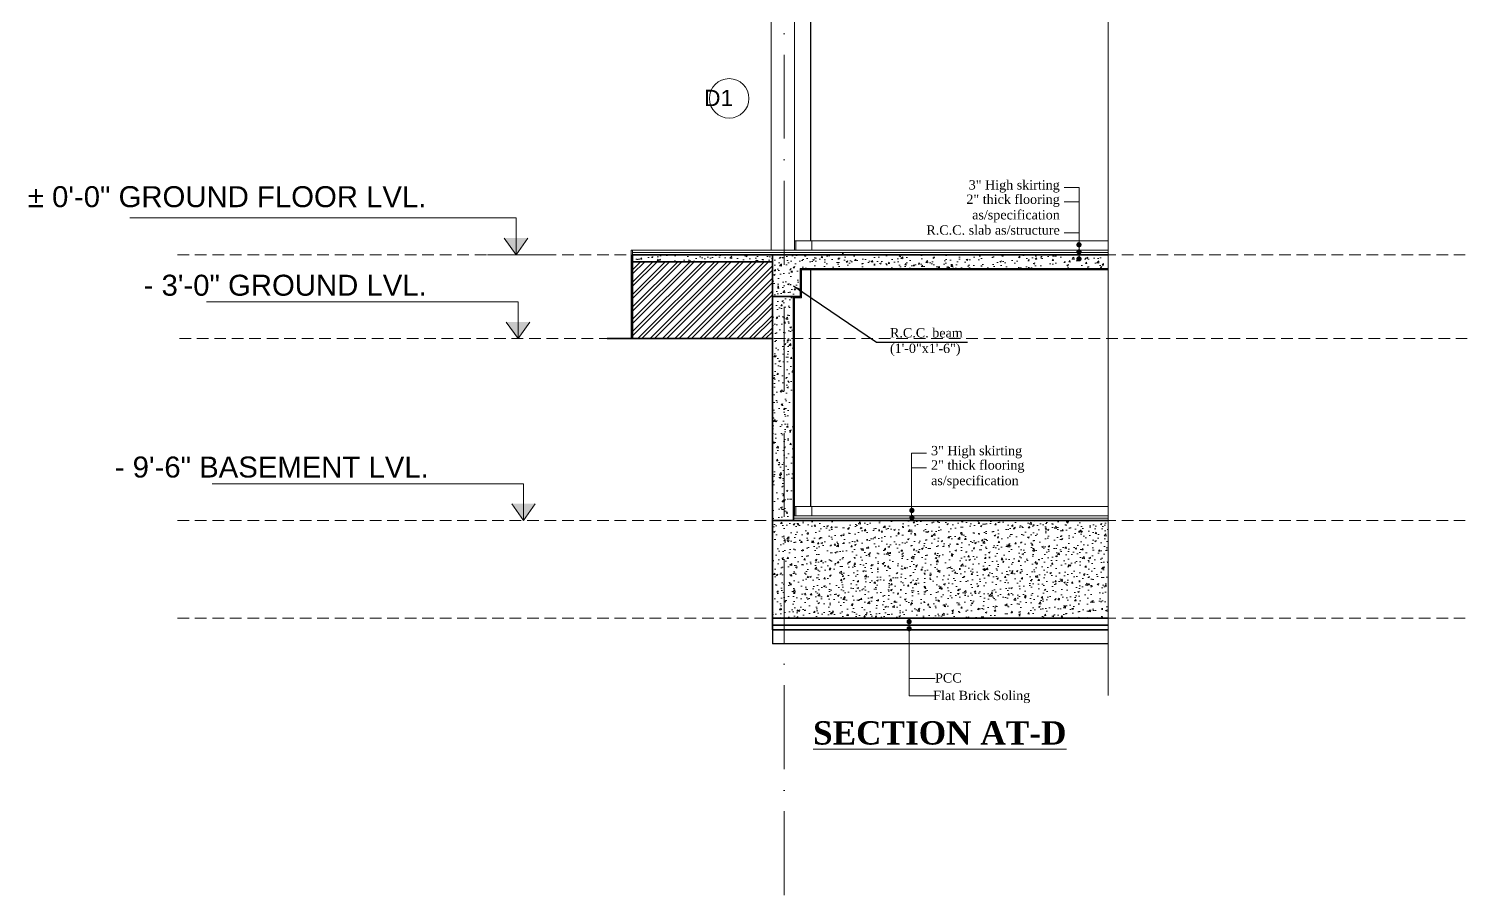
# Model space of a CAD drawing. Header units: inches. Extents: x 10755 to 33653, y -10992 to 10708.
# Drawn here: x 22577 to 23194, y -1280 to -908 of the extents above; entities that cross this region are included whole.
import ezdxf

# ---------------------------------------------------------------- set-up
doc = ezdxf.new("R2010")
doc.units = ezdxf.units.IN
doc.header["$MEASUREMENT"] = 0
doc.linetypes.add('ACAD_ISO10W100', pattern=[18, 12, -3, 0, -3])
doc.linetypes.add('DASHED', pattern=[0.75, 0.5, -0.25])
for name, color, linetype, lineweight in [('arrow', 4, 'Continuous', 9), ('break line', 140, 'Continuous', 13), ('centerline', 9, 'ACAD_ISO10W100', 5), ('hatch 2', 8, 'Continuous', 13), ('hatch- rcc', 252, 'Continuous', 5), ('hatch3', 43, 'Continuous', 5), ('Pillar', 11, 'Continuous', 25), ('PLASTER', 50, 'Continuous', 9), ('text-1-4', 6, 'Continuous', 13), ('title text 1', 113, 'Continuous', 25), ('wall', 1, 'Continuous', 35)]:
    doc.layers.add(name, color=color, linetype=linetype, lineweight=lineweight)
doc.styles.add('arial', font='arial.ttf')
doc.styles.add('Prajwal', font='stylu.ttf', dxfattribs={"height": 9})
doc.styles.get("Standard").update_dxf_attribs({"font": 'arial.ttf'})
doc.dimstyles.new('1-4(p) arrow', dxfattribs={"dimtxt": 4, "dimasz": 4, "dimexe": 0, "dimexo": 0, "dimgap": 2, "dimtad": 1, "dimdec": 3, "dimzin": 0, "dimdsep": 46, "dimlunit": 4, "dimtxsty": 'arial', "dimblk": 'DOT', "dimcen": 0, "dimclrd": 4, "dimclre": 3, "dimclrt": 6, "dimadec": 0, "dimazin": 0, "dimtfac": 0.5, "dimtdec": 3, "dimtix": 1, "dimtofl": 0, "dimtmove": 0, "dimatfit": 3, "dimfxl": 0, "dimtolj": 1, "dimtzin": 0, "dimlwe": -1, "dimarcsym": 0})
pattern_1 = [(50, (-29105.933, -2693.4076), (7.1726018, -0.62752135), [0.75, -8.25]), (355, (-29105.933, -2693.4076), (-1.3875133, 7.5219213), [0.6, -6.6]), (100.451444, (-29105.3355, -2693.46), (5.7850885, 6.8943999), [0.6374019, -7.0114211]), (46.1842, (-29105.933, -2691.408), (10.6724133, -1.6551928), [1.125, -12.375]), (96.635635, (-29105.044, -2691.546), (9.3466195, 9.741186), [0.9561034, -10.5171376]), (351.184164, (-29105.933, -2691.408), (9.3466195, 9.741186), [0.9, -9.9]), (21, (-29104.933, -2691.9076), (5.9690705, -4.0261889), [0.75, -8.25]), (326, (-29104.933, -2691.9076), (2.4331533, 7.2515005), [0.6, -6.6]), (71.451445, (-29104.436, -2692.243), (8.4022238, 3.2253115), [0.6374019, -7.0114211]), (37.5, (-29105.9332, -2693.4076), (0.12159855, 3.32893854), [0, -6.52, 0, -6.7, 0, -6.625]), (7.5, (-29105.9332, -2693.4076), (2.63069537, 3.94411712), [0, -3.82, 0, -6.37, 0, -2.525]), (327.5, (-29108.1632, -2693.4076), (5.33822436, -0.22554872), [0, -2.5, 0, -7.8, 0, -10.35]), (317.5, (-29109.163, -2693.4076), (5.8318617, 1.00104982), [0, -3.25, 0, -5.18, 0, -7.35])]

# ---------------------------------------------------------------- blocks, each defined once
blk = doc.blocks.new('_Dot')
at = {"color": 0, "linetype": 'ByBlock', "lineweight": -2}
blk.add_line((-0.5, 0), (-1, 0), dxfattribs=at)
at = {"color": 0, "linetype": 'ByBlock', "const_width": 0.5}
blk.add_lwpolyline([(-0.25, 0, 1), (0.25, 0, 1)], format="xyb", close=True, dxfattribs=at)

msp = doc.modelspace()

# ---------------------------------------------------------------- hatches: boundary and pattern name
at = {"layer": 'hatch 2', "ltscale": 30}
for points in [[(22790.598, -997.762), (22780.52, -997.762), (22785.559, -1004.885)], [(22791.432, -1033.762), (22781.353, -1033.762), (22786.392, -1040.885)], [(22793.822, -1111.762), (22783.743, -1111.762), (22788.783, -1118.885)]]:
    msp.add_hatch(color=256, dxfattribs=at).paths.add_polyline_path(points)
at = {"layer": 'hatch 2', "linetype": 'Continuous', "ltscale": 30}
h = msp.add_hatch(dxfattribs=at)
h.set_pattern_fill('ANSI32', color=256, scale=10, style=0)
h.set_pattern_definition([(45, (-29105.9332, -2693.4076), (-2.65165043, 2.65165043), []), (45, (-29104.1654, -2693.4076), (-2.65165043, 2.65165043), [])])
h.paths.add_polyline_path([(22895.484, -1007.885), (22835.489, -1007.885), (22835.489, -1040.885), (22895.484, -1040.885), (22895.484, -1022.885)])
at = {"layer": 'hatch- rcc'}
h = msp.add_hatch(dxfattribs=at)
h.set_pattern_fill('AR-CONC', color=256, style=0)
h.set_pattern_definition(pattern_1)
h.paths.add_polyline_path([(22895.484, -1004.885), (22835.489, -1004.885), (22835.489, -1007.885), (22895.484, -1007.885)])
h = msp.add_hatch(dxfattribs=at)
h.set_pattern_fill('AR-CONC', color=256, style=0)
h.set_pattern_definition(pattern_1)
h.paths.add_polyline_path([(22895.484, -1022.885), (22907.484, -1022.885), (22907.484, -1010.885), (23039.484, -1010.885), (23039.484, -1004.885), (22895.484, -1004.885)])
h = msp.add_hatch(dxfattribs=at)
h.set_pattern_fill('AR-CONC', color=256, style=0)
h.set_pattern_definition(pattern_1)
h.paths.add_polyline_path([(22926.276, -1011.405), (22926.276, -1004.314), (22918.034, -1004.314), (22918.034, -1011.405)])
h = msp.add_hatch(dxfattribs=at)
h.set_pattern_fill('AR-CONC', color=256, style=0)
h.set_pattern_definition(pattern_1)
h.paths.add_polyline_path([(22895.484, -1023.385), (22895.484, -1040.885), (22904.484, -1040.885), (22904.484, -1023.385)])
h = msp.add_hatch(dxfattribs=at)
h.set_pattern_fill('AR-CONC', color=256, style=0)
h.set_pattern_definition(pattern_1)
h.paths.add_polyline_path([(22904.484, -1040.885), (22895.484, -1040.885), (22895.484, -1118.885), (22904.484, -1118.885)])
h = msp.add_hatch(dxfattribs=at)
h.set_pattern_fill('AR-CONC', color=256, style=0)
h.set_pattern_definition([(50, (-22136.8827, -2693.4076), (7.1726018, -0.62752135), [0.75, -8.25]), (355, (-22136.883, -2693.4076), (-1.3875133, 7.5219213), [0.6, -6.6]), (100.451444, (-22136.285, -2693.46), (5.7850885, 6.8943999), [0.6374019, -7.0114211]), (46.1842, (-22136.883, -2691.408), (10.6724133, -1.6551928), [1.125, -12.375]), (96.635635, (-22135.993, -2691.546), (9.3466195, 9.741186), [0.9561034, -10.5171376]), (351.184164, (-22136.883, -2691.408), (9.3466195, 9.741186), [0.9, -9.9]), (21, (-22135.8827, -2691.9076), (5.9690705, -4.0261889), [0.75, -8.25]), (326, (-22135.883, -2691.9076), (2.4331533, 7.2515005), [0.6, -6.6]), (71.451445, (-22135.385, -2692.243), (8.4022238, 3.2253115), [0.6374019, -7.0114211]), (37.5, (-22136.8827, -2693.4076), (0.12159855, 3.32893854), [0, -6.52, 0, -6.7, 0, -6.625]), (7.5, (-22136.8827, -2693.4076), (2.63069537, 3.94411712), [0, -3.82, 0, -6.37, 0, -2.525]), (327.5, (-22139.1127, -2693.4076), (5.33822436, -0.22554872), [0, -2.5, 0, -7.8, 0, -10.35]), (317.5, (-22140.1127, -2693.4076), (5.8318617, 1.0010498), [0, -3.25, 0, -5.18, 0, -7.35])])
h.paths.add_polyline_path([(22895.484, -1118.885), (23039.484, -1118.885), (23039.484, -1160.885), (22895.484, -1160.885)])

# ---------------------------------------------------------------- linework, layer by layer
at = {"layer": 'arrow', "linetype": 'Continuous'}
for p, q in [((23027.12, -976.079, 0), (23020.662, -976.079, 0)), ((23027.12, -976.079, 0), (23020.662, -976.079, 0)), ((23027.12, -1006.977, 0), (23027.12, -976.079, 0)), ((23027.12, -1006.977, 0), (23027.12, -976.079, 0)), ((23027.12, -982.254, 0), (23020.662, -982.254, 0)), ((23027.12, -982.254, 0), (23020.662, -982.254, 0)), ((23027.12, -995.461, 0), (23020.662, -995.461, 0)), ((23027.12, -995.461, 0), (23020.662, -995.461, 0)), ((22955.204, -1117.669, 0), (22955.204, -1090.079, 0)), ((22955.204, -1090.079, 0), (22961.661, -1090.079, 0)), ((22955.204, -1096.254, 0), (22961.661, -1096.254, 0))]:
    msp.add_line(p, q, dxfattribs=at)
at = {"layer": 'break line'}
msp.add_lwpolyline([(23039.484, -1194.037), (23039.484, -689.687), (23025.431, -689.687), (23050.631, -681.653), (23039.484, -681.653), (23039.484, -243.613)], dxfattribs=at)
at = {"layer": 'centerline', "ltscale": 3}
msp.add_line((22900.484, -1279.682), (22900.484, -197.078), dxfattribs=at)
at = {"layer": 'Defpoints'}
msp.add_line((22895.484, -1165.885), (22895.484, -1171.885), dxfattribs=at)
at = {"layer": 'Defpoints', "linetype": 'Continuous', "ltscale": 30}
msp.add_line((23039.484, -1171.885), (22895.484, -1171.885), dxfattribs=at)
at = {"layer": 'hatch 2', "ltscale": 30}
for p, q in [((22785.559, -989.124), (22619.861, -989.124)), ((22785.559, -1004.885), (22785.559, -989.124)), ((22785.559, -1004.885), (22780.52, -997.762)), ((22785.559, -1004.885), (22790.598, -997.762)), ((22797.876, -1004.885), (22773.242, -1004.885)), ((22786.392, -1025.124), (22652.848, -1025.124)), ((22786.392, -1040.885), (22786.392, -1025.124)), ((22786.392, -1040.885), (22781.353, -1033.762)), ((22786.392, -1040.885), (22791.432, -1033.762)), ((22788.783, -1103.124), (22655.239, -1103.124)), ((22788.783, -1118.885), (22788.783, -1103.124)), ((22788.783, -1118.885), (22783.743, -1111.762)), ((22788.783, -1118.885), (22793.822, -1111.762))]:
    msp.add_line(p, q, dxfattribs=at)
msp.add_circle((22876.954, -937.813), 8.47, dxfattribs=at)
at = {"layer": 'hatch3', "linetype": 'DASHED', "lineweight": 0, "ltscale": 10}
for p, q in [((22640.314, -1004.885), (23192.682, -1004.885)), ((22641.147, -1040.885), (23193.515, -1040.885)), ((22640.314, -1118.885), (23192.682, -1118.885)), ((22640.314, -1160.885), (23192.682, -1160.885))]:
    msp.add_line(p, q, dxfattribs=at)
at = {"layer": 'Pillar', "linetype": 'Continuous', "ltscale": 30}
for p, q in [((22911.984, -998.885), (22911.984, -867.385)), ((22911.984, -1112.885), (22911.984, -1011.385))]:
    msp.add_line(p, q, dxfattribs=at)
at = {"layer": 'PLASTER', "linetype": 'Continuous', "ltscale": 30}
for p, q in [((22894.984, -1002.885), (22894.984, -894.885)), ((22904.984, -998.885), (22904.984, -894.885)), ((22905.484, -998.885), (23039.484, -998.885)), ((22912.484, -1002.885), (22912.484, -998.885)), ((22834.989, -1002.885), (23039.484, -1002.885)), ((22834.989, -1002.885), (22834.989, -1040.885)), ((22835.489, -1004.885), (22835.489, -1002.885)), ((22835.489, -1003.885), (23039.484, -1003.885)), ((22905.484, -1112.885), (23039.484, -1112.885)), ((22912.484, -1116.885), (22912.484, -1112.885)), ((22904.484, -1116.885), (23039.484, -1116.885)), ((22904.484, -1117.885), (23039.484, -1117.885))]:
    msp.add_line(p, q, dxfattribs=at)
for points in [[(22904.984, -1002.885), (22905.484, -1002.885), (22905.484, -998.885), (22904.984, -998.885)], [(22904.984, -1116.885), (22905.484, -1116.885), (22905.484, -1112.885), (22904.984, -1112.885)]]:
    msp.add_lwpolyline(points, close=True, dxfattribs=at)
msp.add_lwpolyline([(23039.484, -1011.385), (22907.984, -1011.385), (22907.984, -1023.385), (22904.984, -1023.385), (22904.984, -1116.885)], dxfattribs=at)
at = {"layer": 'text-1-4', "ltscale": 50}
for p, q in [((22954.145, -1162.127), (22954.145, -1194.184)), ((22954.145, -1186.634), (22965.349, -1186.634)), ((22954.145, -1194.184), (22965.349, -1194.184))]:
    msp.add_line(p, q, dxfattribs=at)
at = {"layer": 'text-1-4', "ltscale": 50, "const_width": 1.125, "elevation": 0}
for points in [[(23026.436, -1000.598, 1), (23027.561, -1000.598, 1)], [(23026.436, -1000.598, 1), (23027.561, -1000.598, 1)], [(23026.436, -1003.669, 1), (23027.561, -1003.669, 1)], [(23026.436, -1003.669, 1), (23027.561, -1003.669, 1)], [(23026.436, -1006.678, 1), (23027.561, -1006.678, 1)], [(23026.436, -1006.678, 1), (23027.561, -1006.678, 1)], [(22955.888, -1114.598, -1), (22954.763, -1114.598, -1)], [(22955.888, -1117.669, -1), (22954.763, -1117.669, -1)]]:
    msp.add_lwpolyline(points, format="xyb", close=True, dxfattribs=at)
at = {"layer": 'text-1-4', "ltscale": 50, "const_width": 1.125}
for points in [[(22953.583, -1162.302, 1), (22954.708, -1162.302, 1)], [(22953.583, -1165.341, 1), (22954.708, -1165.341, 1)]]:
    msp.add_lwpolyline(points, format="xyb", close=True, dxfattribs=at)
at = {"layer": 'wall', "linetype": 'Continuous', "ltscale": 30}
for p, q in [((22835.489, -1004.885), (22835.489, -1040.885)), ((22895.484, -1004.885), (22835.489, -1004.885)), ((22895.484, -1007.885), (22835.489, -1007.885)), ((22895.484, -1118.885), (22895.484, -1022.885)), ((22904.484, -1118.885), (22904.484, -1022.885)), ((22895.484, -1040.885), (22824.651, -1040.885)), ((22895.484, -1165.885), (22895.484, -1118.885)), ((22895.484, -1118.885), (23039.484, -1118.885)), ((23039.484, -1160.885), (22895.484, -1160.885)), ((23039.484, -1163.885), (22895.484, -1163.885)), ((23039.484, -1165.885), (22895.484, -1165.885))]:
    msp.add_line(p, q, dxfattribs=at)
msp.add_lwpolyline([(23039.484, -1010.885), (22907.484, -1010.885), (22907.484, -1022.885), (22895.484, -1022.885), (22895.484, -1004.885), (23039.484, -1004.885)], dxfattribs=at)

# ---------------------------------------------------------------- texts
at = {"layer": 'text-1-4', "ltscale": 50, "char_height": 4, "width": 113.8795}
for s, insert, attachment_point in [('{\\fTimes New Roman|b0|i0|c0|p18;3" High skirting}', (23018.761, -972.914, 0), 3), ('{\\fTimes New Roman|b0|i0|c0|p18;3" High skirting}', (23018.761, -972.914, 0), 3), ('{\\fTimes New Roman|b0|i0|c0|p18;2" thick flooring \\Pas/specification}', (23018.761, -979.089, 0), 3), ('{\\fTimes New Roman|b0|i0|c0|p18;2" thick flooring \\Pas/specification}', (23018.761, -979.089, 0), 3), ('{\\fTimes New Roman|b0|i0|c0|p18;R.C.C. slab as/structure}', (23018.761, -992.296, 0), 3), ('{\\fTimes New Roman|b0|i0|c0|p18;R.C.C. slab as/structure}', (23018.761, -992.296, 0), 3), ('{\\fTimes New Roman|b0|i0|c0|p18;3" High skirting}', (22963.563, -1086.914, 0), 1), ('{\\fTimes New Roman|b0|i0|c0|p18;2" thick flooring \\Pas/specification}', (22963.563, -1093.089, 0), 1), ('{\\fTimes New Roman|b0|i0|c0|p18;PCC}', (22976.677, -1184.421), 3), ('{\\fTimes New Roman|b0|i0|c0|p18;Flat Brick Soling}', (23006.094, -1191.971), 3)]:
    msp.add_mtext(s, dxfattribs=dict(at, insert=insert, attachment_point=attachment_point))
at = {"layer": 'text-1-4', "ltscale": 50, "insert": (22945.939, -1036.363), "char_height": 4, "width": 33.30159, "attachment_point": 1, "rotation": 359.926343}
msp.add_mtext('{\\fTimes New Roman|b0|i0|c0|p18;R.C.C. beam (1\'-0"x1\'-6")}', dxfattribs=at)
at = {"layer": 'text-1-4', "insert": (23021.615, -1205.031), "char_height": 10, "width": 146.27981, "attachment_point": 3, "rotation": 0.000235, "style": 'arial'}
msp.add_mtext('{\\fTimes New Roman|b1|i0|c0|p18;\\LSECTION AT-D}', dxfattribs=at)
at = {"layer": 'title text 1', "insert": (22871.797, -934.154), "char_height": 7, "width": 6.48014975013211e-13, "attachment_point": 1, "rotation": 359.956324, "style": 'Prajwal'}
msp.add_mtext('\\pxi-0.80457;{\\fArial|b0|i0|c0|p34;D1}', dxfattribs=at)
at = {"layer": 'title text 1', "char_height": 9, "width": 288.36124, "attachment_point": 1, "style": 'Prajwal'}
for s, insert in [('\\pi-42.13;{\\fArial|b0|i0|c0|p34;%%P 0\'-0" GROUND FLOOR LVL.}', (22618.288, -975.492)), ('\\pi-42.13;{\\fArial|b0|i0|c0|p34;- 3\'-0" GROUND LVL.}', (22667.96, -1013.478)), ('\\pi-42.13;{\\fArial|b0|i0|c0|p34;- 9\'-6" BASEMENT LVL.}', (22655.563, -1091.478))]:
    msp.add_mtext(s, dxfattribs=dict(at, insert=insert))

# ---------------------------------------------------------------- leaders
at = {"layer": 'arrow'}
msp.add_leader([(22904.606, -1018.182), (22940.08, -1042.429), (22979.251, -1042.429)], dimstyle='1-4(p) arrow', override={"dimtad": 0}, dxfattribs=at)

doc.saveas('drawing.dxf')
